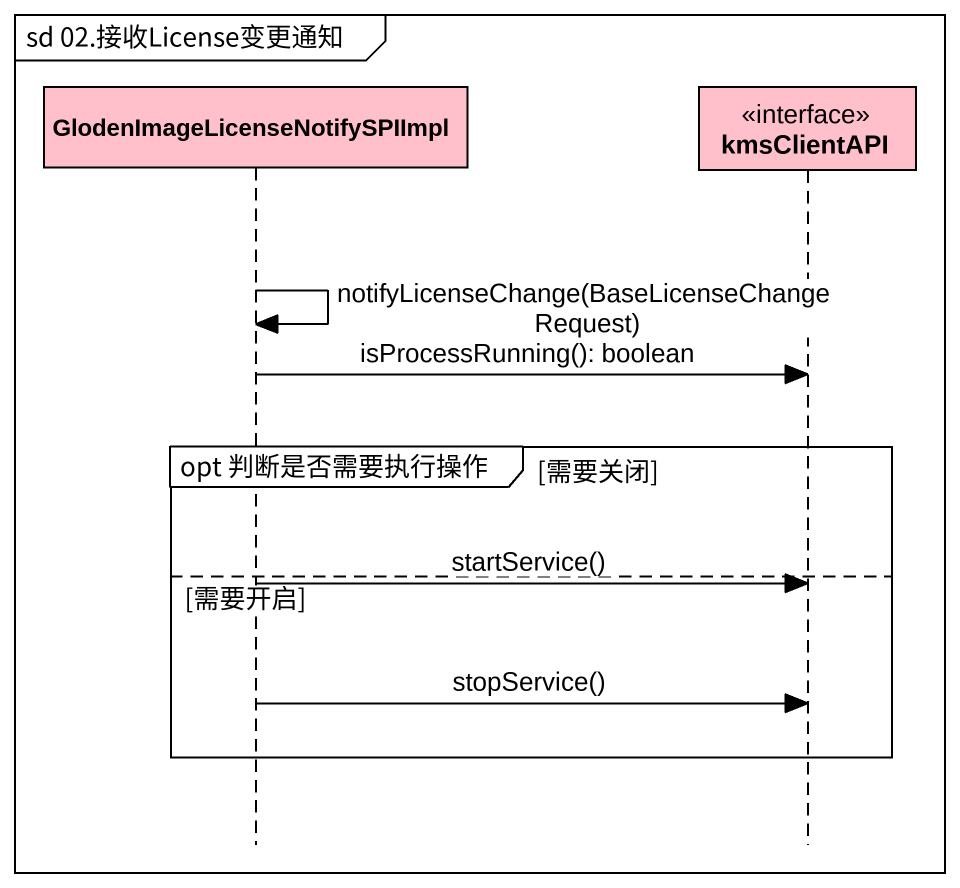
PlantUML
@startuml
mainframe sd 02.接收License变更通知
hide footbox
participant "GlodenImageLicenseNotifySPIImpl" as GlodenImageLicenseNotifySPII #FFC0CB
participant kmsClientAPI <<interface>> #FFC0CB

GlodenImageLicenseNotifySPII -> GlodenImageLicenseNotifySPII : notifyLicenseChange(BaseLicenseChangeRequest)
GlodenImageLicenseNotifySPII -> kmsClientAPI : isProcessRunning(): boolean
group opt 判断是否需要执行操作 [需要关闭]
else 需要开启
  GlodenImageLicenseNotifySPII -> kmsClientAPI : startService()
  GlodenImageLicenseNotifySPII -> kmsClientAPI : stopService()
end
@enduml
